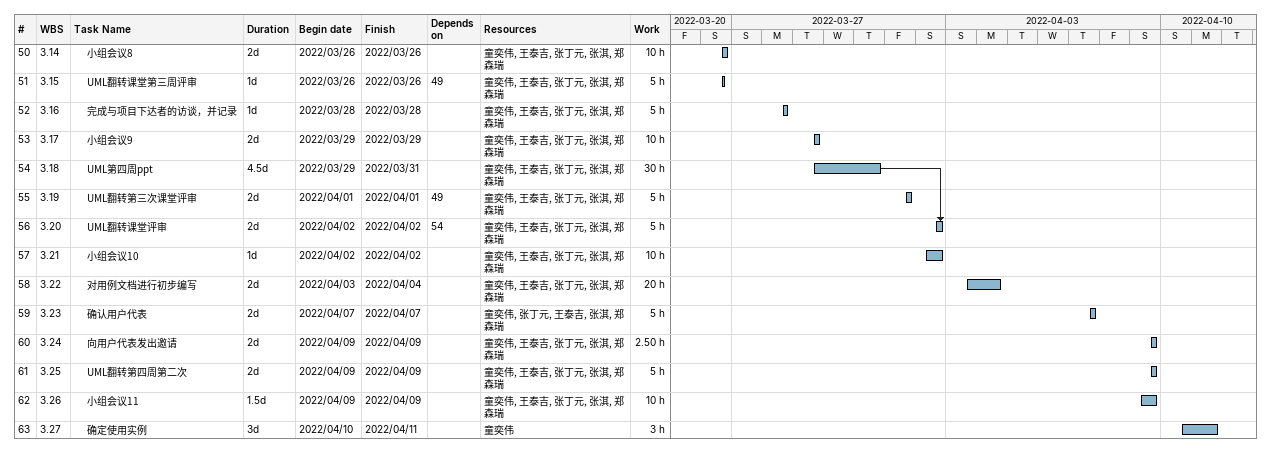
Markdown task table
| ID | WBS | Task | Duration | Start | Finish | Predecessors | Resources | Work (h) |
|---|---|---|---|---|---|---|---|---|
| 50 | 3.14 | 小组会议8 | 2d | 2022-03-26 | 2022-03-26 |  | 童奕伟, 王泰吉, 张丁元, 张淇, 郑森瑞 | 10 |
| 51 | 3.15 | UML翻转课堂第三周评审 | 1d | 2022-03-26 | 2022-03-26 | 49 | 童奕伟, 王泰吉, 张丁元, 张淇, 郑森瑞 | 5 |
| 52 | 3.16 | 完成与项目下达者的访谈，并记录 | 1d | 2022-03-28 | 2022-03-28 |  | 童奕伟, 王泰吉, 张丁元, 张淇, 郑森瑞 | 5 |
| 53 | 3.17 | 小组会议9 | 2d | 2022-03-29 | 2022-03-29 |  | 童奕伟, 王泰吉, 张丁元, 张淇, 郑森瑞 | 10 |
| 54 | 3.18 | UML第四周ppt | 4.5d | 2022-03-29 | 2022-03-31 |  | 童奕伟, 王泰吉, 张丁元, 张淇, 郑森瑞 | 30 |
| 55 | 3.19 | UML翻转第三次课堂评审 | 2d | 2022-04-01 | 2022-04-01 | 49 | 童奕伟, 王泰吉, 张丁元, 张淇, 郑森瑞 | 5 |
| 56 | 3.20 | UML翻转课堂评审 | 2d | 2022-04-02 | 2022-04-02 | 54 | 童奕伟, 王泰吉, 张丁元, 张淇, 郑森瑞 | 5 |
| 57 | 3.21 | 小组会议10 | 1d | 2022-04-02 | 2022-04-02 |  | 童奕伟, 王泰吉, 张丁元, 张淇, 郑森瑞 | 10 |
| 58 | 3.22 | 对用例文档进行初步编写 | 2d | 2022-04-03 | 2022-04-04 |  | 童奕伟, 王泰吉, 张丁元, 张淇, 郑森瑞 | 20 |
| 59 | 3.23 | 确认用户代表 | 2d | 2022-04-07 | 2022-04-07 |  | 童奕伟, 张丁元, 王泰吉, 张淇, 郑森瑞 | 5 |
| 60 | 3.24 | 向用户代表发出邀请 | 2d | 2022-04-09 | 2022-04-09 |  | 童奕伟, 王泰吉, 张丁元, 张淇, 郑森瑞 | 2.50 |
| 61 | 3.25 | UML翻转第四周第二次 | 2d | 2022-04-09 | 2022-04-09 |  | 童奕伟, 王泰吉, 张丁元, 张淇, 郑森瑞 | 5 |
| 62 | 3.26 | 小组会议11 | 1.5d | 2022-04-09 | 2022-04-09 |  | 童奕伟, 王泰吉, 张丁元, 张淇, 郑森瑞 | 10 |
| 63 | 3.27 | 确定使用实例 | 3d | 2022-04-10 | 2022-04-11 |  | 童奕伟 | 3 |
